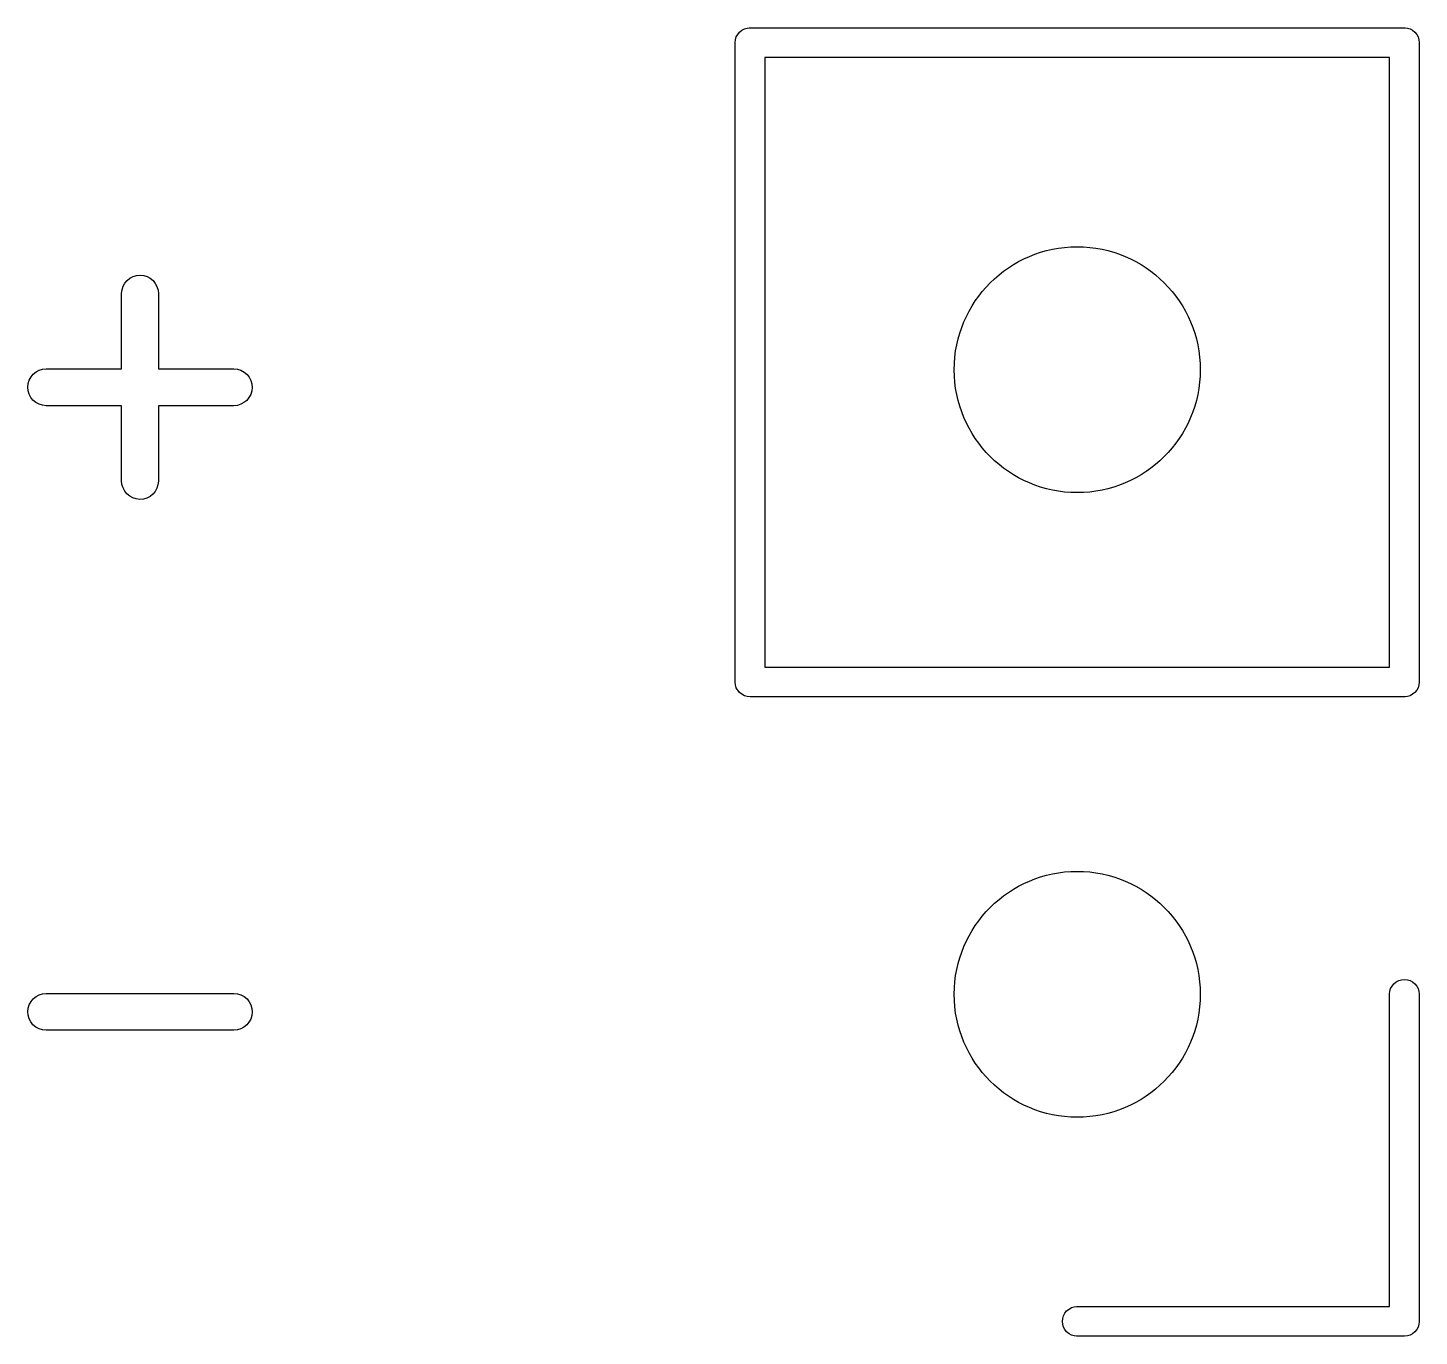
# Model space of a CAD drawing. Extents: x 47 to 146.1, y -90.2 to -39.3.
# Drawn here: x 118.92 to 124.58, y -73.78 to -68.46 of the extents above; entities that cross this region are included whole.
import ezdxf

# ---------------------------------------------------------------- set-up
doc = ezdxf.new("R2010")
doc.units = 0
doc.header["$MEASUREMENT"] = 0
doc.layers.add('BLACK', color=7, linetype='CONTINUOUS')

msp = doc.modelspace()

# ---------------------------------------------------------------- linework, layer by layer
at = {"layer": 'BLACK', "linetype": 'CONTINUOUS'}
for p, q in [((121.804, -68.4969), (121.81, -68.4865)), ((121.81, -68.4865), (121.817, -68.4774)), ((121.817, -68.4774), (121.827, -68.4699)), ((121.827, -68.4699), (121.837, -68.4643)), ((121.837, -68.4643), (121.848, -68.4609)), ((121.848, -68.4609), (121.857, -68.46)), ((121.857, -68.46), (121.86, -68.4597)), ((121.857, -68.46), (121.857, -68.46)), ((121.86, -68.4597), (121.863, -68.46)), ((121.863, -68.46), (124.517, -68.46)), ((124.517, -68.46), (124.52, -68.4597)), ((124.52, -68.4597), (124.523, -68.46)), ((124.523, -68.46), (124.532, -68.4609)), ((124.532, -68.4609), (124.543, -68.4643)), ((124.543, -68.4643), (124.553, -68.4699)), ((124.553, -68.4699), (124.563, -68.4774)), ((124.563, -68.4774), (124.57, -68.4865)), ((124.57, -68.4865), (124.576, -68.4969)), ((121.8, -68.52), (121.801, -68.5082)), ((121.8, -68.523), (121.8, -68.52)), ((121.8, -71.1171), (121.8, -68.523)), ((121.801, -68.5082), (121.804, -68.4969)), ((124.576, -68.4969), (124.579, -68.5082)), ((124.579, -68.5082), (124.58, -68.52)), ((124.58, -68.52), (124.58, -68.5229)), ((124.58, -68.5229), (124.58, -71.1171)), ((121.92, -68.58), (121.92, -71.06)), ((124.46, -68.58), (121.92, -68.58)), ((124.46, -71.06), (124.46, -68.58)), ((119.307, -69.5249), (119.311, -69.5109)), ((119.311, -69.5109), (119.318, -69.4981)), ((119.318, -69.4981), (119.328, -69.4869)), ((119.328, -69.4869), (119.339, -69.4777)), ((119.339, -69.4777), (119.352, -69.4709)), ((119.352, -69.4709), (119.366, -69.4668)), ((119.366, -69.4668), (119.381, -69.4655)), ((119.381, -69.4655), (119.395, -69.467)), ((119.395, -69.467), (119.409, -69.4713)), ((119.409, -69.4713), (119.422, -69.4783)), ((119.422, -69.4783), (119.433, -69.4876)), ((119.433, -69.4876), (119.442, -69.499)), ((119.442, -69.499), (119.449, -69.5119)), ((119.449, -69.5119), (119.454, -69.5259)), ((119.305, -69.5394), (119.307, -69.5249)), ((119.305, -69.5405), (119.305, -69.5394)), ((119.305, -69.8464), (119.305, -69.5405)), ((119.454, -69.5259), (119.455, -69.5405)), ((119.455, -69.5405), (119.455, -69.8464)), ((118.97, -69.8521), (118.984, -69.8479)), ((118.984, -69.8479), (118.999, -69.8464)), ((118.999, -69.8464), (119.305, -69.8464)), ((119.455, -69.8464), (119.761, -69.8464)), ((119.761, -69.8464), (119.762, -69.8464)), ((119.762, -69.8464), (119.777, -69.8481)), ((119.777, -69.8481), (119.79, -69.8525)), ((118.924, -69.9209), (118.926, -69.9063)), ((118.926, -69.9063), (118.93, -69.8924)), ((118.93, -69.8924), (118.937, -69.8795)), ((118.937, -69.8795), (118.946, -69.8682)), ((118.946, -69.8682), (118.958, -69.859)), ((118.958, -69.859), (118.97, -69.8521)), ((119.79, -69.8525), (119.803, -69.8595)), ((119.803, -69.8595), (119.815, -69.869)), ((119.815, -69.869), (119.824, -69.8804)), ((119.824, -69.8804), (119.83, -69.8933)), ((119.83, -69.8933), (119.835, -69.9074)), ((119.835, -69.9074), (119.836, -69.922)), ((118.925, -69.9355), (118.924, -69.9209)), ((118.93, -69.9495), (118.925, -69.9355)), ((118.936, -69.9625), (118.93, -69.9495)), ((118.945, -69.9739), (118.936, -69.9625)), ((119.823, -69.9634), (119.814, -69.9746)), ((119.83, -69.9505), (119.823, -69.9634)), ((119.834, -69.9365), (119.83, -69.9505)), ((119.836, -69.922), (119.834, -69.9365)), ((118.957, -69.9833), (118.945, -69.9739)), ((118.97, -69.9904), (118.957, -69.9833)), ((118.983, -69.9948), (118.97, -69.9904)), ((118.998, -69.9964), (118.983, -69.9948)), ((118.999, -69.9964), (118.998, -69.9964)), ((119.305, -69.9964), (118.999, -69.9964)), ((119.305, -70.3024), (119.305, -69.9964)), ((119.761, -69.9964), (119.455, -69.9964)), ((119.455, -69.9964), (119.455, -70.3024)), ((119.776, -69.995), (119.761, -69.9964)), ((119.79, -69.9908), (119.776, -69.995)), ((119.802, -69.9839), (119.79, -69.9908)), ((119.814, -69.9746), (119.802, -69.9839)), ((119.306, -70.3169), (119.305, -70.3024)), ((119.455, -70.3034), (119.453, -70.318)), ((119.455, -70.3024), (119.455, -70.3034)), ((119.311, -70.331), (119.306, -70.3169)), ((119.318, -70.3439), (119.311, -70.331)), ((119.327, -70.3552), (119.318, -70.3439)), ((119.338, -70.3646), (119.327, -70.3552)), ((119.432, -70.356), (119.421, -70.3651)), ((119.442, -70.3448), (119.432, -70.356)), ((119.449, -70.3319), (119.442, -70.3448)), ((119.453, -70.318), (119.449, -70.3319)), ((119.351, -70.3715), (119.338, -70.3646)), ((119.365, -70.3758), (119.351, -70.3715)), ((119.379, -70.3774), (119.365, -70.3758)), ((119.394, -70.3761), (119.379, -70.3774)), ((119.408, -70.3719), (119.394, -70.3761)), ((119.421, -70.3651), (119.408, -70.3719)), ((121.92, -71.06), (124.46, -71.06)), ((121.8, -71.12), (121.8, -71.1171)), ((121.801, -71.1318), (121.8, -71.12)), ((121.804, -71.1431), (121.801, -71.1318)), ((121.808, -71.1504), (121.804, -71.1431)), ((121.81, -71.1535), (121.808, -71.1504)), ((124.576, -71.1431), (124.57, -71.1535)), ((124.579, -71.1318), (124.576, -71.1431)), ((124.58, -71.12), (124.579, -71.1318)), ((124.58, -71.1171), (124.58, -71.12)), ((121.817, -71.1626), (121.81, -71.1535)), ((121.827, -71.1701), (121.817, -71.1626)), ((121.837, -71.1757), (121.827, -71.1701)), ((121.848, -71.1791), (121.837, -71.1757)), ((121.86, -71.1803), (121.848, -71.1791)), ((121.863, -71.18), (121.86, -71.1803)), ((124.517, -71.18), (121.863, -71.18)), ((124.52, -71.1803), (124.517, -71.18)), ((124.523, -71.18), (124.52, -71.1803)), ((124.532, -71.1791), (124.523, -71.18)), ((124.523, -71.18), (124.523, -71.18)), ((124.543, -71.1757), (124.532, -71.1791)), ((124.553, -71.1701), (124.543, -71.1757)), ((124.563, -71.1626), (124.553, -71.1701)), ((124.57, -71.1535), (124.563, -71.1626)), ((124.477, -72.3474), (124.487, -72.3399)), ((124.487, -72.3399), (124.497, -72.3343)), ((124.497, -72.3343), (124.508, -72.3309)), ((124.508, -72.3309), (124.52, -72.3297)), ((124.52, -72.3297), (124.532, -72.3309)), ((124.532, -72.3309), (124.543, -72.3343)), ((124.543, -72.3343), (124.553, -72.3399)), ((124.553, -72.3399), (124.563, -72.3474)), ((118.958, -72.399), (118.97, -72.3921)), ((118.97, -72.3921), (118.984, -72.3879)), ((118.984, -72.3879), (118.999, -72.3864)), ((118.999, -72.3864), (119.761, -72.3864)), ((119.761, -72.3864), (119.762, -72.3864)), ((119.762, -72.3864), (119.777, -72.3881)), ((119.777, -72.3881), (119.79, -72.3925)), ((119.79, -72.3925), (119.803, -72.3995)), ((124.46, -72.3871), (124.461, -72.3782)), ((124.46, -73.66), (124.46, -72.3871)), ((124.461, -72.3782), (124.464, -72.3669)), ((124.464, -72.3669), (124.47, -72.3565)), ((124.47, -72.3565), (124.477, -72.3474)), ((124.563, -72.3474), (124.57, -72.3565)), ((124.57, -72.3565), (124.576, -72.3669)), ((124.576, -72.3669), (124.579, -72.3782)), ((124.579, -72.3782), (124.58, -72.3871)), ((124.58, -72.3871), (124.58, -73.7171)), ((118.924, -72.4609), (118.926, -72.4463)), ((118.926, -72.4463), (118.93, -72.4324)), ((118.93, -72.4324), (118.937, -72.4195)), ((118.937, -72.4195), (118.946, -72.4082)), ((118.946, -72.4082), (118.958, -72.399)), ((119.803, -72.3995), (119.815, -72.409)), ((119.815, -72.409), (119.824, -72.4204)), ((119.824, -72.4204), (119.83, -72.4333)), ((119.83, -72.4333), (119.835, -72.4474)), ((119.835, -72.4474), (119.836, -72.462)), ((118.925, -72.4755), (118.924, -72.4609)), ((118.93, -72.4895), (118.925, -72.4755)), ((118.936, -72.5025), (118.93, -72.4895)), ((118.945, -72.5139), (118.936, -72.5025)), ((119.823, -72.5034), (119.814, -72.5146)), ((119.83, -72.4905), (119.823, -72.5034)), ((119.834, -72.4765), (119.83, -72.4905)), ((119.836, -72.462), (119.834, -72.4765)), ((118.957, -72.5233), (118.945, -72.5139)), ((118.97, -72.5304), (118.957, -72.5233)), ((118.983, -72.5348), (118.97, -72.5304)), ((118.998, -72.5364), (118.983, -72.5348)), ((118.999, -72.5364), (118.998, -72.5364)), ((119.761, -72.5364), (118.999, -72.5364)), ((119.776, -72.535), (119.761, -72.5364)), ((119.79, -72.5308), (119.776, -72.535)), ((119.802, -72.5239), (119.79, -72.5308)), ((119.814, -72.5146), (119.802, -72.5239)), ((123.131, -73.7082), (123.134, -73.6969)), ((123.134, -73.6969), (123.14, -73.6865)), ((123.14, -73.6865), (123.147, -73.6774)), ((123.147, -73.6774), (123.157, -73.6699)), ((123.157, -73.6699), (123.167, -73.6643)), ((123.167, -73.6643), (123.178, -73.6609)), ((123.178, -73.6609), (123.187, -73.66)), ((123.187, -73.66), (124.46, -73.66)), ((123.13, -73.72), (123.131, -73.7082)), ((123.131, -73.7318), (123.13, -73.72)), ((123.134, -73.7431), (123.131, -73.7318)), ((123.14, -73.7535), (123.134, -73.7431)), ((123.147, -73.7626), (123.14, -73.7535)), ((124.57, -73.7535), (124.563, -73.7626)), ((124.576, -73.7431), (124.57, -73.7535)), ((124.579, -73.7318), (124.576, -73.7431)), ((124.58, -73.7229), (124.579, -73.7318)), ((124.58, -73.7171), (124.58, -73.72)), ((124.58, -73.72), (124.58, -73.7229)), ((123.157, -73.7701), (123.147, -73.7626)), ((123.167, -73.7757), (123.157, -73.7701)), ((123.178, -73.7791), (123.167, -73.7757)), ((123.187, -73.78), (123.178, -73.7791)), ((124.517, -73.78), (123.187, -73.78)), ((124.52, -73.7803), (124.517, -73.78)), ((124.532, -73.7791), (124.52, -73.7803)), ((124.543, -73.7757), (124.532, -73.7791)), ((124.553, -73.7701), (124.543, -73.7757)), ((124.563, -73.7626), (124.553, -73.7701))]:
    msp.add_line(p, q, dxfattribs=at)
at = {"layer": 'BLACK'}
for centre in [(123.19, -69.85), (123.19, -69.85), (123.19, -72.39), (123.19, -72.39)]:
    msp.add_circle(centre, 0.5, dxfattribs=at)

doc.saveas('drawing.dxf')
